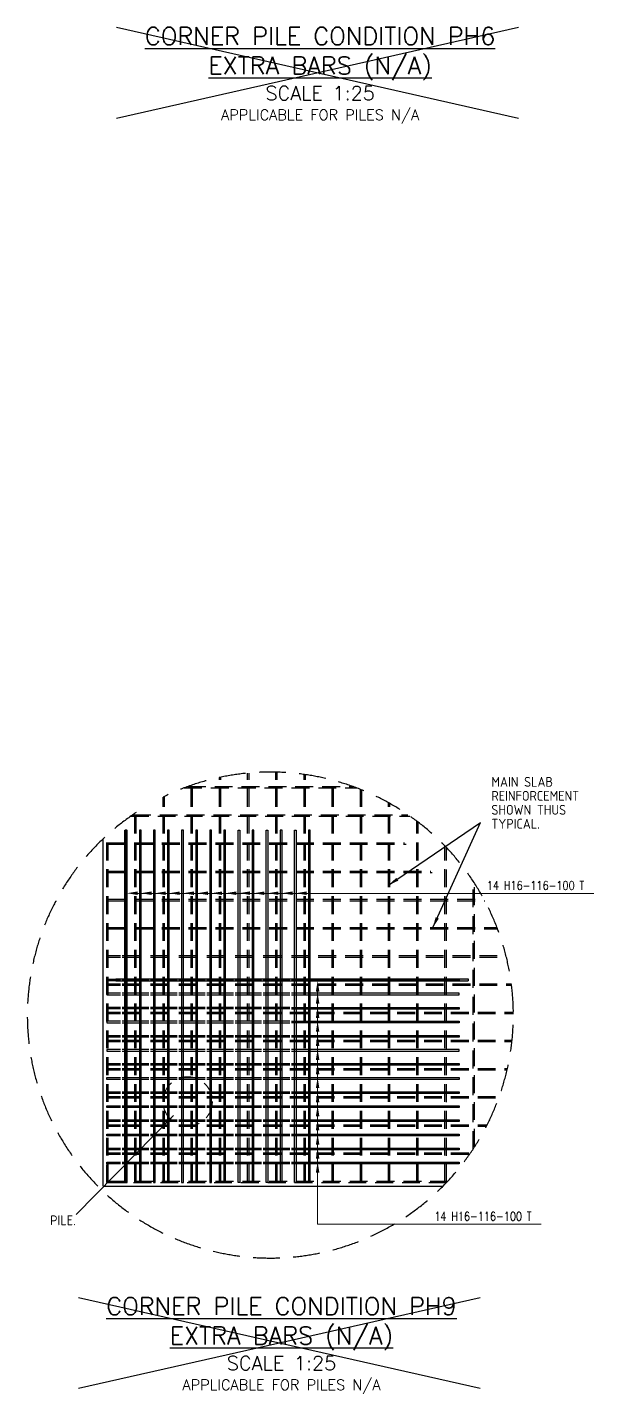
# Model space of a CAD drawing. Header units: millimetres. Extents: x -21392 to 100362, y -17730 to 39230.
# Drawn here: x 95722 to 99740, y 4991 to 14688 of the extents above; entities that cross this region are included whole.
import ezdxf

# ---------------------------------------------------------------- set-up
doc = ezdxf.new("R2010")
doc.units = ezdxf.units.MM
doc.linetypes.add('DASHED', pattern=[19.05, 12.7, -6.35])
doc.layers.get('0').update_dxf_attribs({"color": 254, "true_color": 0xdfdfdf})
for name, color, linetype in [('AP-NOTUSED', 1, 'Continuous'), ('AP-TEXT', 7, 'Continuous'), ('AutoCAD_Structural_Detailing_Distribution description', 7, 'Continuous'), ('CONC50', 4, 'Continuous'), ('SD-Pile-SECTION', 7, 'DASHED'), ('STEEL18', 1, 'Continuous'), ('STEEL25', 2, 'Continuous'), ('TEXT 35', 3, 'Continuous')]:
    doc.layers.add(name, color=color, linetype=linetype)
doc.styles.add('ISO', font='isocp.shx')
doc.styles.add('ROMANS', font='romans')
doc.styles.add('ROMANS NARROW', font='romans.shx', dxfattribs={"width": 0.8})
doc.styles.get("Standard").update_dxf_attribs({"font": 'arial.ttf'})
doc.dimstyles.new('ISO-25', dxfattribs={"dimtxt": 2.5, "dimasz": 2.5, "dimexe": 1.25, "dimexo": 0.625, "dimtad": 1, "dimtxsty": 'Standard', "dimcen": 2.5, "dimadec": 0, "dimazin": 0, "dimtfac": 1, "dimtmove": 0, "dimatfit": 3, "dimfxl": 1, "dimarcsym": 0})

msp = doc.modelspace()

# ---------------------------------------------------------------- hatches: boundary and pattern name
for points in [[(96430.7, 6489.8), (96414.7, 6489.8), (96414.7, 8989.8), (96430.7, 8989.8)], [(96350.2, 7919.8), (96350.2, 7935.8), (98850.2, 7935.8), (98850.2, 7919.8)]]:
    msp.add_hatch(color=7).paths.add_polyline_path(points, flags=0)
at = {"layer": 'AutoCAD_Structural_Detailing_Distribution description', "lineweight": 0}
for points in [[(96430.7, 8541.9), (96480.7, 8534.8), (96480.7, 8549)], [(97781.2, 7919.8), (97774.1, 7869.8), (97788.4, 7869.8)]]:
    msp.add_hatch(color=7, dxfattribs=at).paths.add_polyline_path(points, flags=0)

# ---------------------------------------------------------------- linework, layer by layer
at = {"color": 7}
for p, q in [((96414.7, 6489.8), (96414.7, 8989.8)), ((96414.7, 8989.8), (96430.7, 8989.8)), ((96430.7, 6489.8), (96430.7, 8989.8)), ((96350.2, 7935.8), (98850.2, 7935.8)), ((96350.2, 7935.8), (96350.2, 7919.8)), ((96350.2, 7919.8), (98850.2, 7919.8)), ((98850.2, 7935.8), (98850.2, 7919.8)), ((96414.7, 6489.8), (96430.7, 6489.8))]:
    msp.add_line(p, q, dxfattribs=at)
at = {"layer": 'AP-NOTUSED', "color": 1}
for p, q in [((96354.8, 14042.8), (99206.9, 14687.6)), ((96354.8, 14687.6), (99206.9, 14042.8)), ((96083.7, 5029.9), (98934.9, 5674.7)), ((96083.7, 5674.7), (98934.9, 5029.9))]:
    msp.add_line(p, q, dxfattribs=at)
at = {"layer": 'AutoCAD_Structural_Detailing_Distribution description', "color": 7, "lineweight": 0}
for p, q in [((98296.3, 8541.9), (96480.7, 8541.9)), ((98296.3, 8541.9), (99739.7, 8541.9)), ((97781.2, 6193.5), (97781.2, 7869.8)), ((97781.2, 6193.5), (99366.4, 6193.5))]:
    msp.add_line(p, q, dxfattribs=at)
at = {"layer": 'CONC50', "color": 3, "ltscale": 0.5}
for q in [(96259.7, 8929.1), (98670.8, 6464.8)]:
    msp.add_line((96259.7, 6464.8), q, dxfattribs=at)
at = {"layer": 'SD-Pile-SECTION', "linetype": 'DASHED', "lineweight": 0, "ltscale": 10}
msp.add_circle((96859.6, 7064.8), 175, dxfattribs=at)
at = {"layer": 'STEEL18', "linetype": 'DASHED', "ltscale": 10}
for p, q in [((96894.7, 6489.8), (96894.7, 9311.5)), ((97084.7, 6489.8), (97084.7, 9363.8)), ((97084.7, 6489.8), (97084.7, 9363.8)), ((97094.7, 6489.8), (97094.7, 9365.9)), ((97094.7, 6489.8), (97094.7, 9365.9)), ((97284.7, 6489.8), (97284.7, 9394.5)), ((97294.7, 6489.8), (97294.7, 9395.4)), ((97484.7, 6489.8), (97484.7, 9401.6)), ((97494.7, 6489.8), (97494.7, 9401.4)), ((97684.7, 6489.8), (97684.7, 9385.4)), ((97694.7, 6489.8), (97694.7, 9384)), ((97884.7, 6489.8), (97884.7, 9345.3)), ((97894.7, 6489.8), (97894.7, 9342.6)), ((96684.7, 6489.8), (96684.7, 9224.9)), ((96694.7, 6489.8), (96694.7, 9229.8)), ((96834, 9289.8), (98057.8, 9289.8)), ((96861, 9299.8), (98030.8, 9299.8)), ((96884.7, 6489.8), (96884.7, 9308.1)), ((98084.7, 6489.8), (98084.7, 9279.4)), ((98094.7, 6489.8), (98094.7, 9275.3)), ((96494.7, 6489.8), (96494.7, 9115.9)), ((98284.7, 6489.8), (98284.7, 9184.3)), ((98294.7, 6489.8), (98294.7, 9178.6)), ((96456.4, 9089.8), (98435.4, 9089.8)), ((96470.8, 9099.8), (98421, 9099.8)), ((96484.7, 6489.8), (96484.7, 9109.2)), ((98484.7, 6489.8), (98484.7, 9054)), ((98494.7, 6489.8), (98494.7, 9046.4)), ((96284.7, 6489.8), (96284.7, 8952.3)), ((96294.7, 6489.8), (96294.7, 8961.3)), ((96294.7, 8899.8), (98398.1, 8899.8)), ((96294.7, 8889.8), (98409, 8889.8)), ((98684.7, 6489.8), (98684.7, 8877)), ((98694.7, 6489.4), (98694.7, 8866.6)), ((96294.7, 8699.8), (98585.2, 8699.8)), ((96294.7, 8689.8), (98593, 8689.8)), ((98884.7, 6728.2), (98884.7, 8627.8)), ((98894.7, 6743.6), (98894.7, 8612.5)), ((96294.7, 8499.8), (98961.5, 8499.8)), ((96294.7, 8489.8), (98966.9, 8489.8)), ((96294.7, 8299.8), (99053.9, 8299.8)), ((96294.7, 8289.8), (99057.7, 8289.8)), ((96294.7, 8099.8), (96383.7, 8099.8)), ((96294.7, 8089.8), (96383.7, 8089.8)), ((96395.7, 8099.8), (96583.7, 8099.8)), ((96395.7, 8089.8), (96583.7, 8089.8)), ((96595.7, 8099.8), (96783.7, 8099.8)), ((96595.7, 8089.8), (96783.7, 8089.8)), ((96795.7, 8099.8), (96983.7, 8099.8)), ((96795.7, 8089.8), (96983.7, 8089.8)), ((96995.7, 8099.8), (97183.7, 8099.8)), ((96995.7, 8089.8), (97183.7, 8089.8)), ((97195.7, 8099.8), (97383.7, 8099.8)), ((97195.7, 8089.8), (97383.7, 8089.8)), ((97395.7, 8099.8), (97583.7, 8099.8)), ((97395.7, 8089.8), (97583.7, 8089.8)), ((97595.7, 8099.8), (99117.5, 8099.8)), ((97595.7, 8089.8), (99120, 8089.8)), ((96294.7, 7899.8), (96383.7, 7899.8)), ((96294.7, 7889.8), (96383.7, 7889.8)), ((96395.7, 7899.8), (96583.7, 7899.8)), ((96395.7, 7889.8), (96583.7, 7889.8)), ((96595.7, 7899.8), (96783.7, 7899.8)), ((96595.7, 7889.8), (96783.7, 7889.8)), ((96795.7, 7899.8), (96983.7, 7899.8)), ((96795.7, 7889.8), (96983.7, 7889.8)), ((96995.7, 7899.8), (97183.7, 7899.8)), ((96995.7, 7889.8), (97183.7, 7889.8)), ((97195.7, 7899.8), (97383.7, 7899.8)), ((97195.7, 7889.8), (97383.7, 7889.8)), ((97395.7, 7899.8), (97583.7, 7899.8)), ((97395.7, 7889.8), (97583.7, 7889.8)), ((97595.7, 7899.8), (99155.6, 7899.8)), ((97595.7, 7889.8), (99156.9, 7889.8)), ((96294.7, 7699.8), (96383.7, 7699.8)), ((96294.7, 7689.8), (96383.7, 7689.8)), ((96395.7, 7699.8), (96583.7, 7699.8)), ((96395.7, 7689.8), (96583.7, 7689.8)), ((96595.7, 7699.8), (96783.7, 7699.8)), ((96595.7, 7689.8), (96783.7, 7689.8)), ((96795.7, 7699.8), (96983.7, 7699.8)), ((96795.7, 7689.8), (96983.7, 7689.8)), ((96995.7, 7699.8), (97183.7, 7699.8)), ((96995.7, 7689.8), (97183.7, 7689.8)), ((97195.7, 7699.8), (97383.7, 7699.8)), ((97195.7, 7689.8), (97383.7, 7689.8)), ((97395.7, 7699.8), (97583.7, 7699.8)), ((97395.7, 7689.8), (97583.7, 7689.8)), ((97583.7, 7699.8), (99169.8, 7699.8)), ((97583.7, 7689.8), (99169.9, 7689.8)), ((96294.7, 7499.8), (96383.7, 7499.8)), ((96294.7, 7489.8), (96383.7, 7489.8)), ((96395.7, 7499.8), (96583.7, 7499.8)), ((96395.7, 7489.8), (96583.7, 7489.8)), ((96595.7, 7499.8), (96783.7, 7499.8)), ((96595.7, 7489.8), (96783.7, 7489.8)), ((96795.7, 7499.8), (96983.7, 7499.8)), ((96795.7, 7489.8), (96983.7, 7489.8)), ((96995.7, 7499.8), (97183.7, 7499.8)), ((96995.7, 7489.8), (97183.7, 7489.8)), ((97195.7, 7499.8), (97383.7, 7499.8)), ((97195.7, 7489.8), (97383.7, 7489.8)), ((97395.7, 7499.8), (97583.7, 7499.8)), ((97395.7, 7489.8), (97583.7, 7489.8)), ((97583.7, 7499.8), (99160.7, 7499.8)), ((97583.7, 7489.8), (99159.6, 7489.8)), ((96294.7, 7299.8), (96383.7, 7299.8)), ((96294.7, 7299.8), (96383.7, 7299.8)), ((96294.7, 7289.8), (96383.7, 7289.8)), ((96294.7, 7289.8), (96383.7, 7289.8)), ((96395.7, 7299.8), (96583.7, 7299.8)), ((96395.7, 7299.8), (96583.7, 7299.8)), ((96395.7, 7289.8), (96583.7, 7289.8)), ((96395.7, 7289.8), (96583.7, 7289.8)), ((96595.7, 7299.8), (96783.7, 7299.8)), ((96595.7, 7299.8), (96783.7, 7299.8)), ((96595.7, 7289.8), (96783.7, 7289.8)), ((96595.7, 7289.8), (96783.7, 7289.8)), ((96795.7, 7299.8), (96983.7, 7299.8)), ((96795.7, 7299.8), (96983.7, 7299.8)), ((96795.7, 7289.8), (96983.7, 7289.8)), ((96795.7, 7289.8), (96983.7, 7289.8)), ((96995.7, 7299.8), (97183.7, 7299.8)), ((96995.7, 7299.8), (97183.7, 7299.8)), ((96995.7, 7289.8), (97183.7, 7289.8)), ((96995.7, 7289.8), (97183.7, 7289.8)), ((97195.7, 7299.8), (97383.7, 7299.8)), ((97195.7, 7299.8), (97383.7, 7299.8)), ((97195.7, 7289.8), (97383.7, 7289.8)), ((97195.7, 7289.8), (97383.7, 7289.8)), ((97395.7, 7299.8), (97583.7, 7299.8)), ((97395.7, 7299.8), (97583.7, 7299.8)), ((97395.7, 7289.8), (97583.7, 7289.8)), ((97395.7, 7289.8), (97583.7, 7289.8)), ((97583.7, 7299.8), (99127.9, 7299.8)), ((97583.7, 7299.8), (99127.9, 7299.8)), ((97583.7, 7289.8), (99125.7, 7289.8)), ((97583.7, 7289.8), (99125.7, 7289.8)), ((96294.7, 7099.8), (96383.7, 7099.8)), ((96294.7, 7089.8), (96383.7, 7089.8)), ((96395.7, 7099.8), (96583.7, 7099.8)), ((96395.7, 7089.8), (96583.7, 7089.8)), ((96595.7, 7099.8), (96783.7, 7099.8)), ((96595.7, 7089.8), (96783.7, 7089.8)), ((96795.7, 7099.8), (96983.7, 7099.8)), ((96795.7, 7089.8), (96983.7, 7089.8)), ((96995.7, 7099.8), (97183.7, 7099.8)), ((96995.7, 7089.8), (97183.7, 7089.8)), ((97195.7, 7099.8), (97383.7, 7099.8)), ((97195.7, 7089.8), (97383.7, 7089.8)), ((97395.7, 7099.8), (97583.7, 7099.8)), ((97395.7, 7089.8), (97583.7, 7089.8)), ((97583.7, 7099.8), (99070.1, 7099.8)), ((97583.7, 7089.8), (99066.5, 7089.8)), ((96294.7, 6899.8), (96383.7, 6899.8)), ((96294.7, 6889.8), (96383.7, 6889.8)), ((96395.7, 6899.8), (96583.7, 6899.8)), ((96395.7, 6889.8), (96583.7, 6889.8)), ((96595.7, 6899.8), (96783.7, 6899.8)), ((96595.7, 6889.8), (96783.7, 6889.8)), ((96795.7, 6899.8), (96983.7, 6899.8)), ((96795.7, 6889.8), (96983.7, 6889.8)), ((96995.7, 6899.8), (97183.7, 6899.8)), ((96995.7, 6889.8), (97183.7, 6889.8)), ((97195.7, 6899.8), (97383.7, 6899.8)), ((97195.7, 6889.8), (97383.7, 6889.8)), ((97395.7, 6899.8), (97583.7, 6899.8)), ((97395.7, 6889.8), (97583.7, 6889.8)), ((97583.7, 6899.8), (98984.3, 6899.8)), ((97583.7, 6889.8), (98979.2, 6889.8)), ((96294.7, 6699.8), (96383.7, 6699.8)), ((96395.7, 6699.8), (96583.7, 6699.8)), ((96595.7, 6699.8), (96783.7, 6699.8)), ((96795.7, 6699.8), (96983.7, 6699.8)), ((96995.7, 6699.8), (97183.7, 6699.8)), ((97195.7, 6699.8), (97383.7, 6699.8)), ((97395.7, 6699.8), (97583.7, 6699.8)), ((97583.7, 6699.8), (98865.6, 6699.8)), ((96284.7, 6689.8), (96383.7, 6689.8)), ((96395.7, 6689.8), (96583.7, 6689.8)), ((96595.7, 6689.8), (96783.7, 6689.8)), ((96795.7, 6689.8), (96983.7, 6689.8)), ((96995.7, 6689.8), (97183.7, 6689.8)), ((97195.7, 6689.8), (97383.7, 6689.8)), ((97395.7, 6689.8), (97583.7, 6689.8)), ((97583.7, 6689.8), (98858.6, 6689.8)), ((96294.7, 6499.8), (98704.5, 6499.8)), ((96284.7, 6489.8), (98695.1, 6489.8))]:
    msp.add_line(p, q, dxfattribs=at)
at = {"layer": 'STEEL18', "linetype": 'DASHED', "ltscale": 15}
msp.add_arc((97445.9, 7678), 1724, 123.48803, 116.2032, dxfattribs=at)
at = {"layer": 'STEEL25', "ltscale": 0.5}
for points in [[(96428.7, 6489.8), (96428.7, 8989.8), (96416.7, 8989.8), (96416.7, 6489.8)], [(96528.7, 6489.8), (96528.7, 8989.8), (96516.7, 8989.8), (96516.7, 6489.8)], [(96628.7, 6489.8), (96628.7, 8989.8), (96616.7, 8989.8), (96616.7, 6489.8)], [(96728.7, 6489.8), (96728.7, 8989.8), (96716.7, 8989.8), (96716.7, 6489.8)], [(96828.7, 6489.8), (96828.7, 8989.8), (96816.7, 8989.8), (96816.7, 6489.8)], [(96928.7, 6489.8), (96928.7, 8989.8), (96916.7, 8989.8), (96916.7, 6489.8)], [(97028.7, 6489.8), (97028.7, 8989.8), (97016.7, 8989.8), (97016.7, 6489.8)], [(97128.7, 6489.8), (97128.7, 8989.8), (97116.7, 8989.8), (97116.7, 6489.8)], [(97216.7, 6489.8), (97216.7, 8989.8), (97228.7, 8989.8), (97228.7, 6489.8)], [(97328.7, 6489.8), (97328.7, 8989.8), (97316.7, 8989.8), (97316.7, 6489.8)], [(97416.7, 6489.8), (97416.7, 8989.8), (97428.7, 8989.8), (97428.7, 6489.8)], [(97528.7, 6489.8), (97528.7, 8989.8), (97516.7, 8989.8), (97516.7, 6489.8)], [(97616.7, 6489.8), (97616.7, 8989.8), (97628.7, 8989.8), (97628.7, 6489.8)], [(97728.7, 6489.8), (97728.7, 8989.8), (97716.7, 8989.8), (97716.7, 6489.8)]]:
    msp.add_lwpolyline(points, close=True, dxfattribs=at)
for points in [[(96383.7, 7921.8), (96284.7, 7921.8), (96284.7, 7933.8), (96383.7, 7933.8)], [(96395.7, 7933.8), (96583.7, 7933.8)], [(96583.7, 7921.8), (96395.7, 7921.8)], [(96595.7, 7933.8), (96783.7, 7933.8)], [(96783.7, 7921.8), (96595.7, 7921.8)], [(96795.7, 7933.8), (96983.7, 7933.8)], [(96983.7, 7921.8), (96795.7, 7921.8)], [(96995.7, 7933.8), (97183.7, 7933.8)], [(97183.7, 7921.8), (96995.7, 7921.8)], [(97195.7, 7933.8), (97383.7, 7933.8)], [(97383.7, 7921.8), (97195.7, 7921.8)], [(97395.7, 7933.8), (97583.7, 7933.8)], [(97583.7, 7921.8), (97395.7, 7921.8)], [(97595.7, 7933.8), (98784.7, 7933.8), (98784.7, 7921.8), (97595.7, 7921.8)], [(96383.7, 7833.8), (96284.7, 7833.8), (96284.7, 7821.8), (96383.7, 7821.8)], [(96583.7, 7833.8), (96395.7, 7833.8)], [(96395.7, 7821.8), (96583.7, 7821.8)], [(96783.7, 7833.8), (96595.7, 7833.8)], [(96595.7, 7821.8), (96783.7, 7821.8)], [(96983.7, 7833.8), (96795.7, 7833.8)], [(96795.7, 7821.8), (96983.7, 7821.8)], [(97183.7, 7833.8), (96995.7, 7833.8)], [(96995.7, 7821.8), (97183.7, 7821.8)], [(97383.7, 7833.8), (97195.7, 7833.8)], [(97195.7, 7821.8), (97383.7, 7821.8)], [(97583.7, 7833.8), (97395.7, 7833.8)], [(97395.7, 7821.8), (97583.7, 7821.8)], [(97595.7, 7821.8), (98784.7, 7821.8), (98784.7, 7833.8), (97595.7, 7833.8)], [(96383.7, 7721.8), (96284.7, 7721.8), (96284.7, 7733.8), (96383.7, 7733.8)], [(96395.7, 7733.8), (96583.7, 7733.8)], [(96583.7, 7721.8), (96395.7, 7721.8)], [(96595.7, 7733.8), (96783.7, 7733.8)], [(96783.7, 7721.8), (96595.7, 7721.8)], [(96795.7, 7733.8), (96983.7, 7733.8)], [(96983.7, 7721.8), (96795.7, 7721.8)], [(96995.7, 7733.8), (97183.7, 7733.8)], [(97183.7, 7721.8), (96995.7, 7721.8)], [(97195.7, 7733.8), (97383.7, 7733.8)], [(97383.7, 7721.8), (97195.7, 7721.8)], [(97395.7, 7733.8), (97583.7, 7733.8)], [(97583.7, 7721.8), (97395.7, 7721.8)], [(97595.7, 7732.6), (98784.7, 7732.6), (98784.7, 7720.6), (97595.7, 7720.6)], [(96383.7, 7633.8), (96284.7, 7633.8), (96284.7, 7621.8), (96383.7, 7621.8)], [(96583.7, 7633.8), (96395.7, 7633.8)], [(96395.7, 7621.8), (96583.7, 7621.8)], [(96783.7, 7633.8), (96595.7, 7633.8)], [(96595.7, 7621.8), (96783.7, 7621.8)], [(96983.7, 7633.8), (96795.7, 7633.8)], [(96795.7, 7621.8), (96983.7, 7621.8)], [(97183.7, 7633.8), (96995.7, 7633.8)], [(96995.7, 7621.8), (97183.7, 7621.8)], [(97383.7, 7633.8), (97195.7, 7633.8)], [(97195.7, 7621.8), (97383.7, 7621.8)], [(97583.7, 7633.8), (97395.7, 7633.8)], [(97395.7, 7621.8), (97583.7, 7621.8)], [(97595.7, 7633.8), (98784.7, 7633.8), (98784.7, 7621.8), (97595.7, 7621.8)], [(96383.7, 7521.8), (96284.7, 7521.8), (96284.7, 7533.8), (96383.7, 7533.8)], [(96395.7, 7533.8), (96583.7, 7533.8)], [(96583.7, 7521.8), (96395.7, 7521.8)], [(96595.7, 7533.8), (96783.7, 7533.8)], [(96783.7, 7521.8), (96595.7, 7521.8)], [(96795.7, 7533.8), (96983.7, 7533.8)], [(96983.7, 7521.8), (96795.7, 7521.8)], [(96995.7, 7533.8), (97183.7, 7533.8)], [(97183.7, 7521.8), (96995.7, 7521.8)], [(97195.7, 7533.8), (97383.7, 7533.8)], [(97383.7, 7521.8), (97195.7, 7521.8)], [(97395.7, 7533.8), (97583.7, 7533.8)], [(97583.7, 7521.8), (97395.7, 7521.8)], [(97595.7, 7533.8), (98784.7, 7533.8), (98784.7, 7521.8), (97595.7, 7521.8)], [(96383.7, 7433.8), (96284.7, 7433.8), (96284.7, 7421.8), (96383.7, 7421.8)], [(96583.7, 7433.8), (96395.7, 7433.8)], [(96395.7, 7421.8), (96583.7, 7421.8)], [(96783.7, 7433.8), (96595.7, 7433.8)], [(96595.7, 7421.8), (96783.7, 7421.8)], [(96983.7, 7433.8), (96795.7, 7433.8)], [(96795.7, 7421.8), (96983.7, 7421.8)], [(97183.7, 7433.8), (96995.7, 7433.8)], [(96995.7, 7421.8), (97183.7, 7421.8)], [(97383.7, 7433.8), (97195.7, 7433.8)], [(97195.7, 7421.8), (97383.7, 7421.8)], [(97583.7, 7433.8), (97395.7, 7433.8)], [(97395.7, 7421.8), (97583.7, 7421.8)], [(97595.7, 7421.8), (98784.7, 7421.8), (98784.7, 7433.8), (97595.7, 7433.8)], [(96383.7, 7321.8), (96284.7, 7321.8), (96284.7, 7333.8), (96383.7, 7333.8)], [(96395.7, 7333.8), (96583.7, 7333.8)], [(96583.7, 7321.8), (96395.7, 7321.8)], [(96595.7, 7333.8), (96783.7, 7333.8)], [(96783.7, 7321.8), (96595.7, 7321.8)], [(96795.7, 7333.8), (96983.7, 7333.8)], [(96983.7, 7321.8), (96795.7, 7321.8)], [(96995.7, 7333.8), (97183.7, 7333.8)], [(97183.7, 7321.8), (96995.7, 7321.8)], [(97195.7, 7333.8), (97383.7, 7333.8)], [(97383.7, 7321.8), (97195.7, 7321.8)], [(97395.7, 7333.8), (97583.7, 7333.8)], [(97583.7, 7321.8), (97395.7, 7321.8)], [(97595.7, 7333.8), (98784.7, 7333.8), (98784.7, 7321.8), (97595.7, 7321.8)], [(96383.7, 7221.8), (96284.7, 7221.8), (96284.7, 7233.8), (96383.7, 7233.8)], [(96395.7, 7233.8), (96583.7, 7233.8)], [(96583.7, 7221.8), (96395.7, 7221.8)], [(96595.7, 7233.8), (96783.7, 7233.8)], [(96783.7, 7221.8), (96595.7, 7221.8)], [(96795.7, 7233.8), (96983.7, 7233.8)], [(96983.7, 7221.8), (96795.7, 7221.8)], [(96995.7, 7233.8), (97183.7, 7233.8)], [(97183.7, 7221.8), (96995.7, 7221.8)], [(97195.7, 7233.8), (97383.7, 7233.8)], [(97383.7, 7221.8), (97195.7, 7221.8)], [(97395.7, 7233.8), (97583.7, 7233.8)], [(97583.7, 7221.8), (97395.7, 7221.8)], [(97595.7, 7233.8), (98784.7, 7233.8), (98784.7, 7221.8), (97595.7, 7221.8)], [(96383.7, 7121.8), (96284.7, 7121.8), (96284.7, 7133.8), (96383.7, 7133.8)], [(96395.7, 7133.8), (96583.7, 7133.8)], [(96583.7, 7121.8), (96395.7, 7121.8)], [(96595.7, 7133.8), (96783.7, 7133.8)], [(96783.7, 7121.8), (96595.7, 7121.8)], [(96795.7, 7133.8), (96983.7, 7133.8)], [(96983.7, 7121.8), (96795.7, 7121.8)], [(96995.7, 7133.8), (97183.7, 7133.8)], [(97183.7, 7121.8), (96995.7, 7121.8)], [(97195.7, 7133.8), (97383.7, 7133.8)], [(97383.7, 7121.8), (97195.7, 7121.8)], [(97395.7, 7133.8), (97583.7, 7133.8)], [(97583.7, 7121.8), (97395.7, 7121.8)], [(97595.7, 7133.8), (98784.7, 7133.8), (98784.7, 7121.8), (97595.7, 7121.8)], [(96383.7, 7021.8), (96284.7, 7021.8), (96284.7, 7033.8), (96383.7, 7033.8)], [(96395.7, 7033.8), (96583.7, 7033.8)], [(96583.7, 7021.8), (96395.7, 7021.8)], [(96595.7, 7033.8), (96783.7, 7033.8)], [(96783.7, 7021.8), (96595.7, 7021.8)], [(96795.7, 7033.8), (96983.7, 7033.8)], [(96983.7, 7021.8), (96795.7, 7021.8)], [(96995.7, 7033.8), (97183.7, 7033.8)], [(97183.7, 7021.8), (96995.7, 7021.8)], [(97195.7, 7033.8), (97383.7, 7033.8)], [(97383.7, 7021.8), (97195.7, 7021.8)], [(97395.7, 7033.8), (97583.7, 7033.8)], [(97583.7, 7021.8), (97395.7, 7021.8)], [(97595.7, 7033.8), (98784.7, 7033.8), (98784.7, 7021.8), (97595.7, 7021.8)], [(96383.7, 6921.8), (96284.7, 6921.8), (96284.7, 6933.8), (96383.7, 6933.8)], [(96395.7, 6933.8), (96583.7, 6933.8)], [(96583.7, 6921.8), (96395.7, 6921.8)], [(96595.7, 6933.8), (96783.7, 6933.8)], [(96783.7, 6921.8), (96595.7, 6921.8)], [(96795.7, 6933.8), (96983.7, 6933.8)], [(96983.7, 6921.8), (96795.7, 6921.8)], [(96995.7, 6933.8), (97183.7, 6933.8)], [(97183.7, 6921.8), (96995.7, 6921.8)], [(97195.7, 6933.8), (97383.7, 6933.8)], [(97383.7, 6921.8), (97195.7, 6921.8)], [(97395.7, 6933.8), (97583.7, 6933.8)], [(97583.7, 6921.8), (97395.7, 6921.8)], [(97595.7, 6933.8), (98784.7, 6933.8), (98784.7, 6921.8), (97595.7, 6921.8)], [(96383.7, 6821.8), (96284.7, 6821.8), (96284.7, 6833.8), (96383.7, 6833.8)], [(96395.7, 6833.8), (96583.7, 6833.8)], [(96583.7, 6821.8), (96395.7, 6821.8)], [(96595.7, 6833.8), (96783.7, 6833.8)], [(96783.7, 6821.8), (96595.7, 6821.8)], [(96795.7, 6833.8), (96983.7, 6833.8)], [(96983.7, 6821.8), (96795.7, 6821.8)], [(96995.7, 6833.8), (97183.7, 6833.8)], [(97183.7, 6821.8), (96995.7, 6821.8)], [(97195.7, 6833.8), (97383.7, 6833.8)], [(97383.7, 6821.8), (97195.7, 6821.8)], [(97395.7, 6833.8), (97583.7, 6833.8)], [(97583.7, 6821.8), (97395.7, 6821.8)], [(97595.7, 6833.8), (98784.7, 6833.8), (98784.7, 6821.8), (97595.7, 6821.8)], [(96383.7, 6721.8), (96284.7, 6721.8), (96284.7, 6733.8), (96383.7, 6733.8)], [(96395.7, 6733.8), (96583.7, 6733.8)], [(96583.7, 6721.8), (96395.7, 6721.8)], [(96595.7, 6733.8), (96783.7, 6733.8)], [(96783.7, 6721.8), (96595.7, 6721.8)], [(96795.7, 6733.8), (96983.7, 6733.8)], [(96983.7, 6721.8), (96795.7, 6721.8)], [(96995.7, 6733.8), (97183.7, 6733.8)], [(97183.7, 6721.8), (96995.7, 6721.8)], [(97195.7, 6733.8), (97383.7, 6733.8)], [(97383.7, 6721.8), (97195.7, 6721.8)], [(97395.7, 6733.8), (97583.7, 6733.8)], [(97583.7, 6721.8), (97395.7, 6721.8)], [(97595.7, 6733.8), (98784.7, 6733.8), (98784.7, 6721.8), (97595.7, 6721.8)], [(96383.7, 6621.8), (96284.7, 6621.8), (96284.7, 6633.8), (96383.7, 6633.8)], [(96395.7, 6633.8), (96583.7, 6633.8)], [(96583.7, 6621.8), (96395.7, 6621.8)], [(96595.7, 6633.8), (96783.7, 6633.8)], [(96783.7, 6621.8), (96595.7, 6621.8)], [(96795.7, 6633.8), (96983.7, 6633.8)], [(96983.7, 6621.8), (96795.7, 6621.8)], [(96995.7, 6633.8), (97183.7, 6633.8)], [(97183.7, 6621.8), (96995.7, 6621.8)], [(97195.7, 6633.8), (97383.7, 6633.8)], [(97383.7, 6621.8), (97195.7, 6621.8)], [(97395.7, 6633.8), (97583.7, 6633.8)], [(97583.7, 6621.8), (97395.7, 6621.8)], [(97595.7, 6633.8), (98784.7, 6633.8), (98784.7, 6621.8), (97595.7, 6621.8)]]:
    msp.add_lwpolyline(points, dxfattribs=at)
at = {"layer": 'TEXT 35', "color": 0, "ltscale": 0.5}
for points in [[(96503.7, 8530.2), (96428.7, 8542.7), (96503.7, 8555.2)], [(96603.7, 8530.2), (96528.7, 8542.7), (96603.7, 8555.2)], [(96703.7, 8530.2), (96628.7, 8542.7), (96703.7, 8555.2)], [(96803.7, 8530.2), (96728.7, 8542.7), (96803.7, 8555.2)], [(96903.7, 8530.2), (96828.7, 8542.7), (96903.7, 8555.2)], [(97003.7, 8530.2), (96928.7, 8542.7), (97003.7, 8555.2)], [(97103.7, 8530.2), (97028.7, 8542.7), (97103.7, 8555.2)], [(97203.7, 8530.2), (97128.7, 8542.7), (97203.7, 8555.2)], [(97301.8, 8530.8), (97226.8, 8543.3), (97301.8, 8555.8)], [(97403.7, 8530.2), (97328.7, 8542.7), (97403.7, 8555.2)], [(97503.7, 8530.2), (97428.7, 8542.7), (97503.7, 8555.2)], [(97603.7, 8530.2), (97528.7, 8542.7), (97603.7, 8555.2)], [(97703.7, 8530.2), (97628.7, 8542.7), (97703.7, 8555.2)], [(97768.7, 7845), (97781.2, 7920), (97793.7, 7845)], [(97768.7, 7759.4), (97781.2, 7834.4), (97793.7, 7759.4)], [(97768.7, 7658.2), (97781.2, 7733.2), (97793.7, 7658.2)], [(97768.7, 7559.4), (97781.2, 7634.4), (97793.7, 7559.4)], [(97768.7, 7458.4), (97781.2, 7533.4), (97793.7, 7458.4)], [(97768.7, 7359.4), (97781.2, 7434.4), (97793.7, 7359.4)], [(97768.7, 7258.4), (97781.2, 7333.4), (97793.7, 7258.4)], [(97768.7, 7159.4), (97781.2, 7234.4), (97793.7, 7159.4)], [(97768.7, 7059.4), (97781.2, 7134.4), (97793.7, 7059.4)], [(97768.7, 6959.4), (97781.2, 7034.4), (97793.7, 6959.4)], [(97768.7, 6859.4), (97781.2, 6934.4), (97793.7, 6859.4)], [(97768.7, 6759.4), (97781.2, 6834.4), (97793.7, 6759.4)], [(97768.7, 6659.4), (97781.2, 6734.4), (97793.7, 6659.4)], [(97768.7, 6559.4), (97781.2, 6634.4), (97793.7, 6559.4)]]:
    msp.add_solid(points, dxfattribs=at)

# ---------------------------------------------------------------- texts
at = {"layer": 'AP-TEXT', "char_height": 40, "width": 3115.141, "attachment_point": 1, "style": 'ROMANS'}
for s, insert in [('\\pxqc;{\\L\\C4;\\H3.125x;CORNER PILE CONDITION PH6\\PEXTRA BARS (N/A)\\P}\\H2.5x;SCALE 1:25\\P\\C3;\\H0.75x;APPLICABLE FOR PILES N/A', (96241.6, 14687.6)), ('\\pxqc;{\\L\\C4;\\H3.125x;CORNER PILE CONDITION PH9\\PEXTRA BARS (N/A)\\P}\\H2.5x;SCALE 1:25\\P\\C3;\\H0.75x;APPLICABLE FOR PILES N/A', (95967.5, 5674.7))]:
    msp.add_mtext(s, dxfattribs=dict(at, insert=insert))
at = {"layer": 'AutoCAD_Structural_Detailing_Distribution description', "char_height": 62.5, "attachment_point": 5, "style": 'ROMANS NARROW'}
for insert in [(99327.8, 8598.2), (98954.5, 6249.8)]:
    msp.add_mtext('14 H16-116-100 T', dxfattribs=dict(at, insert=insert))
at = {"layer": 'TEXT 35', "color": 0, "ltscale": 0.5, "char_height": 70, "line_spacing_factor": 0.85, "style": 'ISO'}
for s, insert, width, attachment_point in [('MAIN SLAB REINFORCEMENT SHOWN THUS TYPICAL.', (99014, 9000.3), 856.228, 7), ('PILE.', (95884.1, 6221.5), 1028.59, 4)]:
    msp.add_mtext(s, dxfattribs=dict(at, insert=insert, width=width, attachment_point=attachment_point))

# ---------------------------------------------------------------- leaders
at = {"layer": 'TEXT 35', "color": 0, "ltscale": 0.5}
for points in [[(98284.7, 8599.9), (98938, 9045.2)], [(98598.8, 8299.8), (98938, 9045.2)], [(96759.7, 6964.8), (96068.8, 6262.4)]]:
    msp.add_leader(points, dimstyle='ISO-25', override={"dimscale": 30, "dimtxsty": 'ISO'}, dxfattribs=at)

doc.saveas('drawing.dxf')
